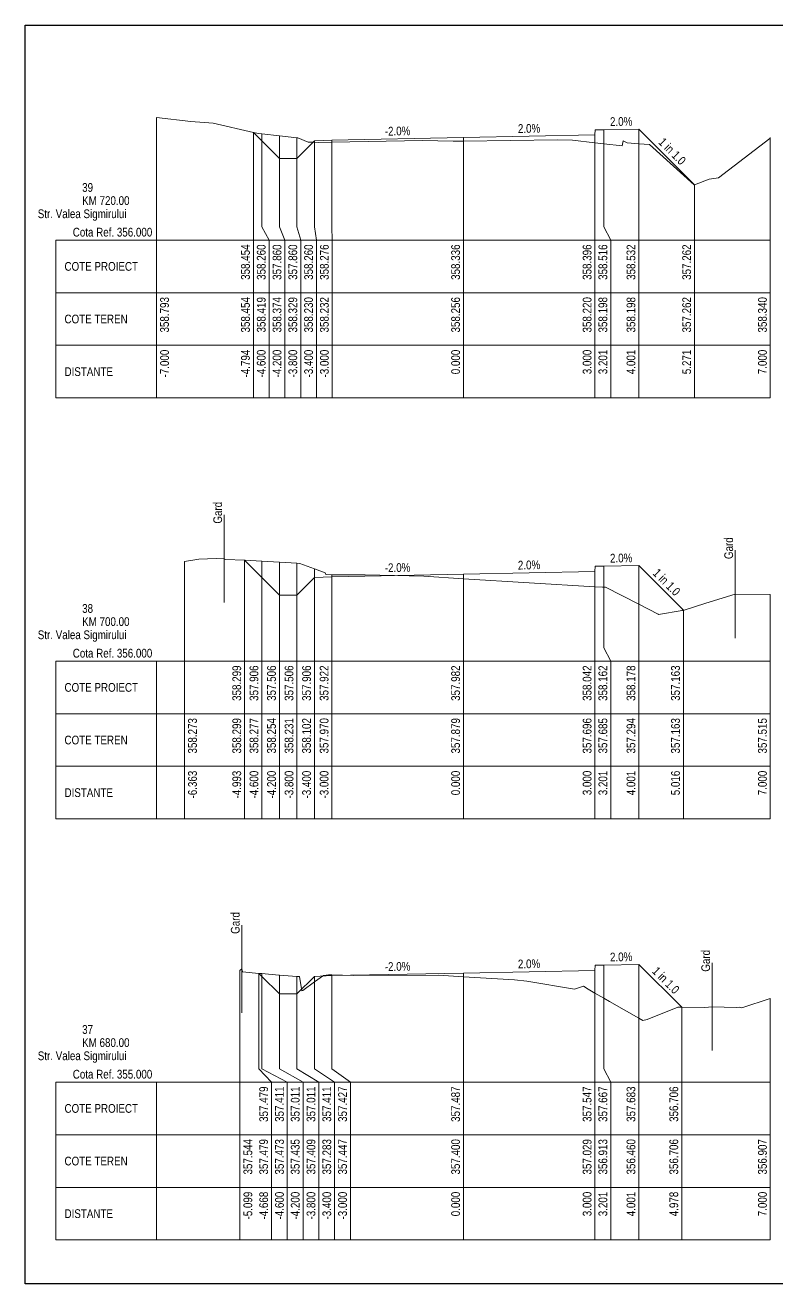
# Model space of a CAD drawing. Extents: x 1 to 634, y 0 to 594.
# Drawn here: x 350 to 367.15, y 0 to 28.7 of the extents above; entities that cross this region are included whole.
import ezdxf
from ezdxf.enums import TextEntityAlignment as Align

# ---------------------------------------------------------------- set-up
doc = ezdxf.new("R2010")
doc.units = 0
doc.header["$MEASUREMENT"] = 0
doc.layers.add('ARD-No Plot', color=1, linetype='Continuous', lineweight=0, plot=False)
for name, color, linetype, lineweight in [('Cartus', 7, 'Continuous', 0), ('DESIGN-TEXT', 7, 'Continuous', 0), ('EXISTING-TEXT', 7, 'Continuous', 0), ('LINES', 7, 'Continuous', 0), ('Text', 7, 'Continuous', 0), ('X-RL', 7, 'Continuous', 0), ('XPLOT-DESIGN', 5, 'Continuous', 0), ('XPLOT-EXISTING', 3, 'Continuous', 0), ('XPLOT-GRADE', 7, 'Continuous', 0), ('XPLOT-KM', 7, 'Continuous', 0), ('XPLOT-TITLE', 7, 'Continuous', 0)]:
    doc.layers.add(name, color=color, linetype=linetype, lineweight=lineweight)
doc.styles.add('$7$$0$Arial', font='arial.ttf', dxfattribs={"width": 0.8})

# ---------------------------------------------------------------- blocks, each defined once
blk = doc.blocks.new('$6$$0$A3_TRANSV_ALIN_TIRENA')
at = {"layer": ''}
blk.add_lwpolyline([(0, 0), (0, 287), (345, 287), (345, 0)], close=True, dxfattribs=at)

msp = doc.modelspace()

# ---------------------------------------------------------------- linework, layer by layer
at = {"layer": 'LINES'}
for p, q in [((353, 24.1), (353, 26.593)), ((353, 24.1), (353, 26.593)), ((355.206, 24.1), (355.206, 26.254)), ((355.206, 24.1), (355.206, 26.254)), ((355.206, 24.1), (355.206, 26.254)), ((355.4, 24.1), (355.4, 26.219)), ((355.4, 24.1), (355.4, 26.219)), ((355.4, 24.1), (355.4, 26.219)), ((355.8, 24.1), (355.8, 26.174)), ((355.8, 24.1), (355.8, 26.174)), ((355.8, 24.1), (355.8, 26.174)), ((356.2, 24.1), (356.2, 26.129)), ((356.2, 24.1), (356.2, 26.129)), ((356.2, 24.1), (356.2, 26.129)), ((360, 24.1), (360, 26.136)), ((360, 24.1), (360, 26.136)), ((360, 24.1), (360, 26.136)), ((363, 24.1), (363, 26.196)), ((363, 24.1), (363, 26.196)), ((363, 24.1), (363, 26.196)), ((363.201, 24.1), (363.201, 26.316)), ((363.201, 24.1), (363.201, 26.316)), ((363.201, 24.1), (363.201, 26.316)), ((364.001, 24.1), (364.001, 26.332)), ((364.001, 24.1), (364.001, 26.332)), ((364.001, 24.1), (364.001, 26.332)), ((367, 24.1), (367, 26.14)), ((367, 24.1), (367, 26.14)), ((356.6, 24.1), (356.6, 26.06)), ((356.6, 24.1), (356.6, 26.06)), ((356.6, 24.1), (356.6, 26.06)), ((357, 24.1), (357, 26.076)), ((357, 24.1), (357, 26.076)), ((357, 24.1), (357, 26.076)), ((365.271, 24.1), (365.271, 25.062)), ((365.271, 24.1), (365.271, 25.062)), ((365.271, 24.1), (365.271, 25.062)), ((353, 23.8), (353, 24.1)), ((353, 23.8), (353, 24.1)), ((355.206, 23.8), (355.206, 24.1)), ((355.206, 23.8), (355.206, 24.1)), ((355.206, 23.8), (355.206, 24.1)), ((355.566, 23.8), (355.4, 24.1)), ((355.566, 23.8), (355.4, 24.1)), ((355.566, 23.8), (355.4, 24.1)), ((355.926, 23.8), (355.8, 24.1)), ((355.926, 23.8), (355.8, 24.1)), ((355.926, 23.8), (355.8, 24.1)), ((356.286, 23.8), (356.2, 24.1)), ((356.286, 23.8), (356.2, 24.1)), ((356.286, 23.8), (356.2, 24.1)), ((356.646, 23.8), (356.6, 24.1)), ((356.646, 23.8), (356.6, 24.1)), ((356.646, 23.8), (356.6, 24.1)), ((357.006, 23.8), (357, 24.1)), ((357.006, 23.8), (357, 24.1)), ((357.006, 23.8), (357, 24.1)), ((360, 23.8), (360, 24.1)), ((360, 23.8), (360, 24.1)), ((360, 23.8), (360, 24.1)), ((363, 23.8), (363, 24.1)), ((363, 23.8), (363, 24.1)), ((363, 23.8), (363, 24.1)), ((363.36, 23.8), (363.201, 24.1)), ((363.36, 23.8), (363.201, 24.1)), ((363.36, 23.8), (363.201, 24.1)), ((364.001, 23.8), (364.001, 24.1)), ((364.001, 23.8), (364.001, 24.1)), ((364.001, 23.8), (364.001, 24.1)), ((365.271, 23.8), (365.271, 24.1)), ((365.271, 23.8), (365.271, 24.1)), ((365.271, 23.8), (365.271, 24.1)), ((367, 23.8), (367, 24.1)), ((367, 23.8), (367, 24.1)), ((350.698, 22.6), (350.698, 23.8)), ((350.698, 23.8), (353, 23.8)), ((353, 20.2), (353, 23.8)), ((353, 20.2), (353, 23.8)), ((353, 20.2), (353, 23.8)), ((353, 23.8), (367, 23.8)), ((355.206, 20.2), (355.206, 23.8)), ((355.206, 20.2), (355.206, 23.8)), ((355.206, 20.2), (355.206, 23.8)), ((355.566, 20.2), (355.566, 23.8)), ((355.566, 20.2), (355.566, 23.8)), ((355.566, 20.2), (355.566, 23.8)), ((355.926, 20.2), (355.926, 23.8)), ((355.926, 20.2), (355.926, 23.8)), ((355.926, 20.2), (355.926, 23.8)), ((356.286, 20.2), (356.286, 23.8)), ((356.286, 20.2), (356.286, 23.8)), ((356.286, 20.2), (356.286, 23.8)), ((356.646, 20.2), (356.646, 23.8)), ((356.646, 20.2), (356.646, 23.8)), ((356.646, 20.2), (356.646, 23.8)), ((357.006, 20.2), (357.006, 23.8)), ((357.006, 20.2), (357.006, 23.8)), ((357.006, 20.2), (357.006, 23.8)), ((360, 20.2), (360, 23.8)), ((360, 20.2), (360, 23.8)), ((360, 20.2), (360, 23.8)), ((363, 20.2), (363, 23.8)), ((363, 20.2), (363, 23.8)), ((363, 20.2), (363, 23.8)), ((363.36, 20.2), (363.36, 23.8)), ((363.36, 20.2), (363.36, 23.8)), ((363.36, 20.2), (363.36, 23.8)), ((364.001, 20.2), (364.001, 23.8)), ((364.001, 20.2), (364.001, 23.8)), ((364.001, 20.2), (364.001, 23.8)), ((365.271, 20.2), (365.271, 23.8)), ((365.271, 20.2), (365.271, 23.8)), ((365.271, 20.2), (365.271, 23.8)), ((367, 20.2), (367, 23.8)), ((367, 20.2), (367, 23.8)), ((367, 20.2), (367, 23.8)), ((350.698, 21.4), (350.698, 22.6)), ((350.698, 22.6), (353, 22.6)), ((353, 22.6), (350.698, 22.6)), ((353, 22.6), (367, 22.6)), ((350.698, 20.2), (350.698, 21.4)), ((350.698, 21.4), (353, 21.4)), ((353, 21.4), (350.698, 21.4)), ((353, 21.4), (367, 21.4)), ((353, 20.2), (350.698, 20.2)), ((353, 20.2), (367, 20.2)), ((354.542, 17.534), (354.542, 15.534)), ((366.2, 16.726), (366.2, 14.726)), ((353.637, 14.5), (353.637, 16.473)), ((353.637, 14.5), (353.637, 16.473)), ((355.007, 14.5), (355.007, 16.499)), ((355.007, 14.5), (355.007, 16.499)), ((355.007, 14.5), (355.007, 16.499)), ((355.4, 14.5), (355.4, 16.477)), ((355.4, 14.5), (355.4, 16.477)), ((355.4, 14.5), (355.4, 16.477)), ((355.8, 14.5), (355.8, 16.454)), ((355.8, 14.5), (355.8, 16.454)), ((355.8, 14.5), (355.8, 16.454)), ((356.2, 14.5), (356.2, 16.431)), ((356.2, 14.5), (356.2, 16.431)), ((356.2, 14.5), (356.2, 16.431)), ((363.201, 14.5), (363.201, 16.362)), ((363.201, 14.5), (363.201, 16.362)), ((363.201, 14.5), (363.201, 16.362)), ((364.001, 14.5), (364.001, 16.378)), ((364.001, 14.5), (364.001, 16.378)), ((364.001, 14.5), (364.001, 16.378)), ((356.6, 14.5), (356.6, 16.302)), ((356.6, 14.5), (356.6, 16.302)), ((356.6, 14.5), (356.6, 16.302)), ((357, 14.5), (357, 16.17)), ((357, 14.5), (357, 16.17)), ((357, 14.5), (357, 16.17)), ((360, 14.5), (360, 16.182)), ((360, 14.5), (360, 16.182)), ((360, 14.5), (360, 16.182)), ((363, 14.5), (363, 16.242)), ((363, 14.5), (363, 16.242)), ((363, 14.5), (363, 16.242)), ((367, 14.5), (367, 15.715)), ((367, 14.5), (367, 15.715)), ((365.016, 14.5), (365.016, 15.363)), ((365.016, 14.5), (365.016, 15.363)), ((365.016, 14.5), (365.016, 15.363)), ((353.637, 14.2), (353.637, 14.5)), ((353.637, 14.2), (353.637, 14.5)), ((355.007, 14.2), (355.007, 14.5)), ((355.007, 14.2), (355.007, 14.5)), ((355.007, 14.2), (355.007, 14.5)), ((355.4, 14.2), (355.4, 14.5)), ((355.4, 14.2), (355.4, 14.5)), ((355.4, 14.2), (355.4, 14.5)), ((355.8, 14.2), (355.8, 14.5)), ((355.8, 14.2), (355.8, 14.5)), ((355.8, 14.2), (355.8, 14.5)), ((356.2, 14.2), (356.2, 14.5)), ((356.2, 14.2), (356.2, 14.5)), ((356.2, 14.2), (356.2, 14.5)), ((356.6, 14.2), (356.6, 14.5)), ((356.6, 14.2), (356.6, 14.5)), ((356.6, 14.2), (356.6, 14.5)), ((357, 14.2), (357, 14.5)), ((357, 14.2), (357, 14.5)), ((357, 14.2), (357, 14.5)), ((360, 14.2), (360, 14.5)), ((360, 14.2), (360, 14.5)), ((360, 14.2), (360, 14.5)), ((363, 14.2), (363, 14.5)), ((363, 14.2), (363, 14.5)), ((363, 14.2), (363, 14.5)), ((363.36, 14.2), (363.201, 14.5)), ((363.36, 14.2), (363.201, 14.5)), ((363.36, 14.2), (363.201, 14.5)), ((364.001, 14.2), (364.001, 14.5)), ((364.001, 14.2), (364.001, 14.5)), ((364.001, 14.2), (364.001, 14.5)), ((365.016, 14.2), (365.016, 14.5)), ((365.016, 14.2), (365.016, 14.5)), ((365.016, 14.2), (365.016, 14.5)), ((367, 14.2), (367, 14.5)), ((367, 14.2), (367, 14.5)), ((350.698, 13), (350.698, 14.2)), ((350.698, 14.2), (353, 14.2)), ((353, 10.6), (353, 14.2)), ((353, 14.2), (367, 14.2)), ((353.637, 10.6), (353.637, 14.2)), ((353.637, 10.6), (353.637, 14.2)), ((355.007, 10.6), (355.007, 14.2)), ((355.007, 10.6), (355.007, 14.2)), ((355.007, 10.6), (355.007, 14.2)), ((355.4, 10.6), (355.4, 14.2)), ((355.4, 10.6), (355.4, 14.2)), ((355.4, 10.6), (355.4, 14.2)), ((355.8, 10.6), (355.8, 14.2)), ((355.8, 10.6), (355.8, 14.2)), ((355.8, 10.6), (355.8, 14.2)), ((356.2, 10.6), (356.2, 14.2)), ((356.2, 10.6), (356.2, 14.2)), ((356.2, 10.6), (356.2, 14.2)), ((356.6, 10.6), (356.6, 14.2)), ((356.6, 10.6), (356.6, 14.2)), ((356.6, 10.6), (356.6, 14.2)), ((357, 10.6), (357, 14.2)), ((357, 10.6), (357, 14.2)), ((357, 10.6), (357, 14.2)), ((360, 10.6), (360, 14.2)), ((360, 10.6), (360, 14.2)), ((360, 10.6), (360, 14.2)), ((363, 10.6), (363, 14.2)), ((363, 10.6), (363, 14.2)), ((363, 10.6), (363, 14.2)), ((363.36, 10.6), (363.36, 14.2)), ((363.36, 10.6), (363.36, 14.2)), ((363.36, 10.6), (363.36, 14.2)), ((364.001, 10.6), (364.001, 14.2)), ((364.001, 10.6), (364.001, 14.2)), ((364.001, 10.6), (364.001, 14.2)), ((365.016, 10.6), (365.016, 14.2)), ((365.016, 10.6), (365.016, 14.2)), ((365.016, 10.6), (365.016, 14.2)), ((367, 10.6), (367, 14.2)), ((367, 10.6), (367, 14.2)), ((367, 10.6), (367, 14.2)), ((350.698, 11.8), (350.698, 13)), ((350.698, 13), (353, 13)), ((353, 13), (350.698, 13)), ((353, 13), (367, 13)), ((350.698, 10.6), (350.698, 11.8)), ((350.698, 11.8), (353, 11.8)), ((353, 11.8), (350.698, 11.8)), ((353, 11.8), (367, 11.8)), ((353, 10.6), (350.698, 10.6)), ((353, 10.6), (367, 10.6)), ((354.943, 8.18), (354.943, 6.18)), ((363.201, 4.9), (363.201, 7.267)), ((363.201, 4.9), (363.201, 7.267)), ((363.201, 4.9), (363.201, 7.267)), ((364.001, 4.9), (364.001, 7.283)), ((364.001, 4.9), (364.001, 7.283)), ((364.001, 4.9), (364.001, 7.283)), ((365.675, 7.317), (365.675, 5.317)), ((354.901, 4.9), (354.901, 7.144)), ((354.901, 4.9), (354.901, 7.144)), ((355.332, 4.9), (355.332, 7.079)), ((355.332, 4.9), (355.332, 7.079)), ((355.332, 4.9), (355.332, 7.079)), ((355.4, 4.9), (355.4, 7.073)), ((355.4, 4.9), (355.4, 7.073)), ((355.4, 4.9), (355.4, 7.073)), ((355.8, 4.9), (355.8, 7.035)), ((355.8, 4.9), (355.8, 7.035)), ((355.8, 4.9), (355.8, 7.035)), ((356.2, 4.9), (356.2, 7.009)), ((356.2, 4.9), (356.2, 7.009)), ((356.2, 4.9), (356.2, 7.009)), ((356.6, 4.9), (356.6, 7.011)), ((356.6, 4.9), (356.6, 7.011)), ((356.6, 4.9), (356.6, 7.011)), ((357, 4.9), (357, 7.047)), ((357, 4.9), (357, 7.047)), ((357, 4.9), (357, 7.047)), ((360, 4.9), (360, 7.087)), ((360, 4.9), (360, 7.087)), ((360, 4.9), (360, 7.087)), ((363, 4.9), (363, 7.147)), ((363, 4.9), (363, 7.147)), ((363, 4.9), (363, 7.147)), ((367, 4.9), (367, 6.507)), ((367, 4.9), (367, 6.507)), ((364.978, 4.9), (364.978, 6.306)), ((364.978, 4.9), (364.978, 6.306)), ((364.978, 4.9), (364.978, 6.306)), ((354.901, 4.6), (354.901, 4.9)), ((354.901, 4.6), (354.901, 4.9)), ((355.621, 4.6), (355.332, 4.9)), ((355.621, 4.6), (355.332, 4.9)), ((355.621, 4.6), (355.332, 4.9)), ((355.981, 4.6), (355.4, 4.9)), ((355.981, 4.6), (355.4, 4.9)), ((355.981, 4.6), (355.4, 4.9)), ((356.341, 4.6), (355.8, 4.9)), ((356.341, 4.6), (355.8, 4.9)), ((356.341, 4.6), (355.8, 4.9)), ((356.701, 4.6), (356.2, 4.9)), ((356.701, 4.6), (356.2, 4.9)), ((356.701, 4.6), (356.2, 4.9)), ((357.061, 4.6), (356.6, 4.9)), ((357.061, 4.6), (356.6, 4.9)), ((357.061, 4.6), (356.6, 4.9)), ((357.421, 4.6), (357, 4.9)), ((357.421, 4.6), (357, 4.9)), ((357.421, 4.6), (357, 4.9)), ((360, 4.6), (360, 4.9)), ((360, 4.6), (360, 4.9)), ((360, 4.6), (360, 4.9)), ((363, 4.6), (363, 4.9)), ((363, 4.6), (363, 4.9)), ((363, 4.6), (363, 4.9)), ((363.36, 4.6), (363.201, 4.9)), ((363.36, 4.6), (363.201, 4.9)), ((363.36, 4.6), (363.201, 4.9)), ((364.001, 4.6), (364.001, 4.9)), ((364.001, 4.6), (364.001, 4.9)), ((364.001, 4.6), (364.001, 4.9)), ((364.978, 4.6), (364.978, 4.9)), ((364.978, 4.6), (364.978, 4.9)), ((364.978, 4.6), (364.978, 4.9)), ((367, 4.6), (367, 4.9)), ((367, 4.6), (367, 4.9)), ((350.698, 3.4), (350.698, 4.6)), ((350.698, 4.6), (353, 4.6)), ((353, 1), (353, 4.6)), ((353, 4.6), (367, 4.6)), ((354.901, 1), (354.901, 4.6)), ((354.901, 1), (354.901, 4.6)), ((355.621, 1), (355.621, 4.6)), ((355.621, 1), (355.621, 4.6)), ((355.621, 1), (355.621, 4.6)), ((355.981, 1), (355.981, 4.6)), ((355.981, 1), (355.981, 4.6)), ((355.981, 1), (355.981, 4.6)), ((356.341, 1), (356.341, 4.6)), ((356.341, 1), (356.341, 4.6)), ((356.341, 1), (356.341, 4.6)), ((356.701, 1), (356.701, 4.6)), ((356.701, 1), (356.701, 4.6)), ((356.701, 1), (356.701, 4.6)), ((357.061, 1), (357.061, 4.6)), ((357.061, 1), (357.061, 4.6)), ((357.061, 1), (357.061, 4.6)), ((357.421, 1), (357.421, 4.6)), ((357.421, 1), (357.421, 4.6)), ((357.421, 1), (357.421, 4.6)), ((360, 1), (360, 4.6)), ((360, 1), (360, 4.6)), ((360, 1), (360, 4.6)), ((363, 1), (363, 4.6)), ((363, 1), (363, 4.6)), ((363, 1), (363, 4.6)), ((363.36, 1), (363.36, 4.6)), ((363.36, 1), (363.36, 4.6)), ((363.36, 1), (363.36, 4.6)), ((364.001, 1), (364.001, 4.6)), ((364.001, 1), (364.001, 4.6)), ((364.001, 1), (364.001, 4.6)), ((364.978, 1), (364.978, 4.6)), ((364.978, 1), (364.978, 4.6)), ((364.978, 1), (364.978, 4.6)), ((367, 1), (367, 4.6)), ((367, 1), (367, 4.6)), ((367, 1), (367, 4.6)), ((350.698, 2.2), (350.698, 3.4)), ((350.698, 3.4), (353, 3.4)), ((353, 3.4), (350.698, 3.4)), ((353, 3.4), (367, 3.4)), ((350.698, 1), (350.698, 2.2)), ((350.698, 2.2), (353, 2.2)), ((353, 2.2), (350.698, 2.2)), ((353, 2.2), (367, 2.2)), ((353, 1), (350.698, 1)), ((353, 1), (367, 1))]:
    msp.add_line(p, q, dxfattribs=at)
at = {"layer": 'XPLOT-DESIGN'}
for p, q in [((355.206, 26.254), (355.4, 26.06)), ((357, 26.076), (360, 26.136)), ((360, 26.136), (363, 26.196)), ((363, 26.196), (363.001, 26.316)), ((363.001, 26.316), (363.201, 26.316)), ((363.201, 26.316), (364.001, 26.332)), ((364.001, 26.332), (365.271, 25.062)), ((355.4, 26.06), (355.8, 25.66)), ((356.2, 25.66), (356.6, 26.06)), ((356.6, 26.06), (357, 26.076)), ((355.8, 25.66), (356.2, 25.66)), ((355.007, 16.499), (355.4, 16.106)), ((363, 16.242), (363.001, 16.362)), ((363.001, 16.362), (363.201, 16.362)), ((363.201, 16.362), (364.001, 16.378)), ((364.001, 16.378), (365.016, 15.363)), ((355.4, 16.106), (355.8, 15.706)), ((356.2, 15.706), (356.6, 16.106)), ((356.6, 16.106), (357, 16.122)), ((357, 16.122), (360, 16.182)), ((360, 16.182), (363, 16.242)), ((355.8, 15.706), (356.2, 15.706)), ((363, 7.147), (363.001, 7.267)), ((363.001, 7.267), (363.201, 7.267)), ((363.201, 7.267), (364.001, 7.283)), ((364.001, 7.283), (364.978, 6.306)), ((355.332, 7.079), (355.4, 7.011)), ((355.4, 7.011), (355.8, 6.611)), ((356.2, 6.611), (356.6, 7.011)), ((356.6, 7.011), (357, 7.027)), ((357, 7.027), (360, 7.087)), ((360, 7.087), (363, 7.147)), ((355.8, 6.611), (356.2, 6.611))]:
    msp.add_line(p, q, dxfattribs=at)
at = {"layer": 'XPLOT-EXISTING'}
for p, q in [((353, 26.593), (353, 26.593)), ((353, 26.593), (353.78, 26.503)), ((353.78, 26.503), (354.29, 26.464)), ((354.29, 26.464), (355.206, 26.254)), ((355.206, 26.254), (355.324, 26.227)), ((355.324, 26.227), (355.4, 26.219)), ((355.4, 26.219), (355.8, 26.174)), ((355.8, 26.174), (356.2, 26.129)), ((356.2, 26.129), (356.22, 26.133)), ((356.2, 26.129), (356.2, 26.129)), ((356.22, 26.133), (356.457, 26.036)), ((366.991, 26.115), (367, 26.14)), ((356.457, 26.036), (356.6, 26.03)), ((356.6, 26.03), (356.692, 26.027)), ((356.692, 26.027), (357, 26.032)), ((357, 26.032), (359.068, 26.069)), ((359.068, 26.069), (359.417, 26.061)), ((359.417, 26.061), (359.761, 26.053)), ((359.761, 26.053), (360, 26.056)), ((360, 26.056), (362.144, 26.082)), ((360, 26.056), (360, 26.056)), ((362.144, 26.082), (362.484, 26.078)), ((362.484, 26.078), (363, 26.02)), ((363, 26.02), (363.201, 25.998)), ((363.201, 25.998), (363.62, 25.95)), ((363.62, 25.95), (363.642, 26.065)), ((363.642, 26.065), (363.731, 26.016)), ((363.731, 26.016), (364.001, 25.998)), ((364.001, 25.998), (364.243, 25.982)), ((364.243, 25.982), (365.262, 25.059)), ((365.821, 25.222), (366.991, 26.115)), ((365.262, 25.059), (365.271, 25.062)), ((365.271, 25.062), (365.607, 25.186)), ((365.607, 25.186), (365.821, 25.222)), ((353.637, 16.473), (353.966, 16.524)), ((353.966, 16.524), (354.356, 16.537)), ((354.356, 16.537), (354.542, 16.534)), ((354.542, 16.534), (354.573, 16.52)), ((354.573, 16.52), (355.007, 16.499)), ((355.007, 16.499), (355.023, 16.498)), ((355.023, 16.498), (355.4, 16.477)), ((355.4, 16.477), (355.8, 16.454)), ((355.8, 16.454), (356.2, 16.431)), ((356.2, 16.431), (356.265, 16.427)), ((356.265, 16.427), (356.6, 16.302)), ((356.6, 16.302), (356.843, 16.211)), ((356.843, 16.211), (356.856, 16.171)), ((356.856, 16.171), (357, 16.17)), ((357, 16.17), (357.755, 16.163)), ((357.755, 16.163), (358.423, 16.148)), ((358.423, 16.148), (359.096, 16.134)), ((359.096, 16.134), (360, 16.079)), ((360, 16.079), (360, 16.079)), ((360, 16.079), (363, 15.896)), ((363, 15.896), (363.17, 15.886)), ((363.17, 15.886), (363.201, 15.885)), ((363.201, 15.885), (363.242, 15.884)), ((363.242, 15.884), (364.001, 15.494)), ((365.032, 15.364), (365.526, 15.523)), ((365.526, 15.523), (366.2, 15.726)), ((366.2, 15.726), (367, 15.715)), ((367, 15.715), (367, 15.715)), ((364.001, 15.494), (364.439, 15.269)), ((364.439, 15.269), (364.448, 15.265)), ((364.448, 15.265), (364.451, 15.262)), ((364.451, 15.262), (364.452, 15.263)), ((364.452, 15.263), (364.986, 15.354)), ((364.986, 15.354), (364.999, 15.363)), ((364.999, 15.363), (365.016, 15.363)), ((365.016, 15.363), (365.032, 15.364)), ((354.901, 7.144), (354.943, 7.18)), ((354.943, 7.18), (354.962, 7.115)), ((354.962, 7.115), (355.332, 7.079)), ((355.332, 7.079), (355.4, 7.073)), ((355.4, 7.073), (355.785, 7.036)), ((355.785, 7.036), (355.8, 7.035)), ((355.8, 7.035), (356.2, 7.009)), ((356.2, 7.009), (356.261, 7.005)), ((356.261, 7.005), (356.312, 6.68)), ((356.6, 6.883), (356.804, 7.03)), ((356.804, 7.03), (356.917, 7.044)), ((356.917, 7.044), (356.946, 7.046)), ((356.946, 7.046), (356.983, 7.047)), ((356.983, 7.047), (357, 7.047)), ((357, 7.047), (357.487, 7.027)), ((357.487, 7.027), (359.43, 7.035)), ((359.43, 7.035), (360, 7)), ((360, 7), (360, 7)), ((360, 7), (361.167, 6.928)), ((361.167, 6.928), (361.447, 6.902)), ((361.447, 6.902), (362.532, 6.72)), ((356.312, 6.68), (356.336, 6.692)), ((356.336, 6.692), (356.6, 6.883)), ((362.532, 6.72), (362.735, 6.785)), ((362.735, 6.785), (362.847, 6.718)), ((362.847, 6.718), (363, 6.629)), ((363, 6.629), (363.201, 6.513)), ((363.201, 6.513), (363.328, 6.439)), ((363.328, 6.439), (364.001, 6.06)), ((365.509, 6.304), (365.675, 6.317)), ((365.675, 6.317), (366.222, 6.301)), ((366.351, 6.29), (367, 6.507)), ((367, 6.507), (367, 6.507)), ((364.001, 6.06), (364.095, 6.008)), ((364.191, 6.024), (364.889, 6.307)), ((364.889, 6.307), (364.978, 6.306)), ((364.978, 6.306), (365.509, 6.304)), ((366.222, 6.301), (366.303, 6.312)), ((366.303, 6.312), (366.351, 6.29)), ((364.095, 6.008), (364.191, 6.024))]:
    msp.add_line(p, q, dxfattribs=at)

# ---------------------------------------------------------------- block references
at = {"layer": 'Cartus', "xscale": 0.1, "yscale": 0.1, "zscale": 0.1}
msp.add_blockref('$6$$0$A3_TRANSV_ALIN_TIRENA', (350, 0), dxfattribs=at)

# ---------------------------------------------------------------- texts
at = {"layer": 'ARD-No Plot', "style": '$7$$0$Arial', "width": 0.8}
for p in [(351.3, 24.3), (351.3, 14.7), (351.3, 5.1)]:
    msp.add_text('Str. Valea Sigmirului', height=0.2, dxfattribs=at).set_placement(p, align=Align.CENTER)
at = {"layer": 'DESIGN-TEXT', "style": '$7$$0$Arial', "width": 0.8}
for s, p in [('358.454', (355.126, 23.7)), ('358.260', (355.486, 23.7)), ('357.860', (355.846, 23.7)), ('357.860', (356.206, 23.7)), ('358.260', (356.566, 23.7)), ('358.276', (356.926, 23.7)), ('358.336', (359.92, 23.7)), ('358.396', (362.92, 23.7)), ('358.516', (363.28, 23.7)), ('358.532', (363.921, 23.7)), ('357.262', (365.191, 23.7)), ('358.299', (354.927, 14.1)), ('357.906', (355.32, 14.1)), ('357.506', (355.72, 14.1)), ('357.506', (356.12, 14.1)), ('357.906', (356.52, 14.1)), ('357.922', (356.92, 14.1)), ('357.982', (359.92, 14.1)), ('358.042', (362.92, 14.1)), ('358.162', (363.28, 14.1)), ('358.178', (363.921, 14.1)), ('357.163', (364.936, 14.1)), ('357.479', (355.541, 4.5)), ('357.411', (355.901, 4.5)), ('357.011', (356.261, 4.5)), ('357.011', (356.621, 4.5)), ('357.411', (356.981, 4.5)), ('357.427', (357.341, 4.5)), ('357.487', (359.92, 4.5)), ('357.547', (362.92, 4.5)), ('357.667', (363.28, 4.5)), ('357.683', (363.921, 4.5)), ('356.706', (364.898, 4.5))]:
    msp.add_text(s, height=0.2, rotation=90, dxfattribs=at).set_placement(p, align=Align.RIGHT)
at = {"layer": 'EXISTING-TEXT', "style": '$7$$0$Arial', "width": 0.8}
for s, p in [('358.793', (353.28, 22.5)), ('358.793', (353.28, 22.5)), ('358.454', (355.126, 22.5)), ('358.419', (355.486, 22.5)), ('358.374', (355.846, 22.5)), ('358.329', (356.206, 22.5)), ('358.329', (356.206, 22.5)), ('358.230', (356.566, 22.5)), ('358.232', (356.926, 22.5)), ('358.256', (359.92, 22.5)), ('358.256', (359.92, 22.5)), ('358.220', (362.92, 22.5)), ('358.198', (363.28, 22.5)), ('358.198', (363.921, 22.5)), ('357.262', (365.191, 22.5)), ('358.340', (366.92, 22.5)), ('358.273', (353.917, 12.9)), ('358.299', (354.927, 12.9)), ('358.277', (355.32, 12.9)), ('358.254', (355.72, 12.9)), ('358.231', (356.12, 12.9)), ('358.102', (356.52, 12.9)), ('357.970', (356.92, 12.9)), ('357.879', (359.92, 12.9)), ('357.879', (359.92, 12.9)), ('357.696', (362.92, 12.9)), ('357.685', (363.28, 12.9)), ('357.294', (363.921, 12.9)), ('357.163', (364.936, 12.9)), ('357.515', (366.92, 12.9)), ('357.515', (366.92, 12.9)), ('357.544', (355.181, 3.3)), ('357.479', (355.541, 3.3)), ('357.473', (355.901, 3.3)), ('357.435', (356.261, 3.3)), ('357.409', (356.621, 3.3)), ('357.283', (356.981, 3.3)), ('357.447', (357.341, 3.3)), ('357.400', (359.92, 3.3)), ('357.400', (359.92, 3.3)), ('357.029', (362.92, 3.3)), ('356.913', (363.28, 3.3)), ('356.460', (363.921, 3.3)), ('356.706', (364.898, 3.3)), ('356.907', (366.92, 3.3)), ('356.907', (366.92, 3.3))]:
    msp.add_text(s, height=0.2, rotation=90, dxfattribs=at).set_placement(p, align=Align.RIGHT)
at = {"layer": 'Text', "style": '$7$$0$Arial', "width": 0.8}
for s, p in [('-7.000', (353.28, 21.3)), ('-7.000', (353.28, 21.3)), ('-4.794', (355.126, 21.3)), ('-4.794', (355.126, 21.3)), ('-4.794', (355.126, 21.3)), ('-4.600', (355.486, 21.3)), ('-4.600', (355.486, 21.3)), ('-4.600', (355.486, 21.3)), ('-4.200', (355.846, 21.3)), ('-4.200', (355.846, 21.3)), ('-4.200', (355.846, 21.3)), ('-3.800', (356.206, 21.3)), ('-3.800', (356.206, 21.3)), ('-3.800', (356.206, 21.3)), ('-3.400', (356.566, 21.3)), ('-3.400', (356.566, 21.3)), ('-3.400', (356.566, 21.3)), ('-3.000', (356.926, 21.3)), ('-3.000', (356.926, 21.3)), ('-3.000', (356.926, 21.3)), ('0.000', (359.92, 21.3)), ('0.000', (359.92, 21.3)), ('0.000', (359.92, 21.3)), ('3.000', (362.92, 21.3)), ('3.000', (362.92, 21.3)), ('3.000', (362.92, 21.3)), ('3.201', (363.28, 21.3)), ('3.201', (363.28, 21.3)), ('3.201', (363.28, 21.3)), ('4.001', (363.921, 21.3)), ('4.001', (363.921, 21.3)), ('4.001', (363.921, 21.3)), ('5.271', (365.191, 21.3)), ('5.271', (365.191, 21.3)), ('5.271', (365.191, 21.3)), ('7.000', (366.92, 21.3)), ('7.000', (366.92, 21.3)), ('-6.363', (353.917, 11.7)), ('-6.363', (353.917, 11.7)), ('-4.993', (354.927, 11.7)), ('-4.993', (354.927, 11.7)), ('-4.993', (354.927, 11.7)), ('-4.600', (355.32, 11.7)), ('-4.600', (355.32, 11.7)), ('-4.600', (355.32, 11.7)), ('-4.200', (355.72, 11.7)), ('-4.200', (355.72, 11.7)), ('-4.200', (355.72, 11.7)), ('-3.800', (356.12, 11.7)), ('-3.800', (356.12, 11.7)), ('-3.800', (356.12, 11.7)), ('-3.400', (356.52, 11.7)), ('-3.400', (356.52, 11.7)), ('-3.400', (356.52, 11.7)), ('-3.000', (356.92, 11.7)), ('-3.000', (356.92, 11.7)), ('-3.000', (356.92, 11.7)), ('0.000', (359.92, 11.7)), ('0.000', (359.92, 11.7)), ('0.000', (359.92, 11.7)), ('3.000', (362.92, 11.7)), ('3.000', (362.92, 11.7)), ('3.000', (362.92, 11.7)), ('3.201', (363.28, 11.7)), ('3.201', (363.28, 11.7)), ('3.201', (363.28, 11.7)), ('4.001', (363.921, 11.7)), ('4.001', (363.921, 11.7)), ('4.001', (363.921, 11.7)), ('5.016', (364.936, 11.7)), ('5.016', (364.936, 11.7)), ('5.016', (364.936, 11.7)), ('7.000', (366.92, 11.7)), ('7.000', (366.92, 11.7)), ('-5.099', (355.181, 2.1)), ('-5.099', (355.181, 2.1)), ('-4.668', (355.541, 2.1)), ('-4.668', (355.541, 2.1)), ('-4.668', (355.541, 2.1)), ('-4.600', (355.901, 2.1)), ('-4.600', (355.901, 2.1)), ('-4.600', (355.901, 2.1)), ('-4.200', (356.261, 2.1)), ('-4.200', (356.261, 2.1)), ('-4.200', (356.261, 2.1)), ('-3.800', (356.621, 2.1)), ('-3.800', (356.621, 2.1)), ('-3.800', (356.621, 2.1)), ('-3.400', (356.981, 2.1)), ('-3.400', (356.981, 2.1)), ('-3.400', (356.981, 2.1)), ('-3.000', (357.341, 2.1)), ('-3.000', (357.341, 2.1)), ('-3.000', (357.341, 2.1)), ('0.000', (359.92, 2.1)), ('0.000', (359.92, 2.1)), ('0.000', (359.92, 2.1)), ('3.000', (362.92, 2.1)), ('3.000', (362.92, 2.1)), ('3.000', (362.92, 2.1)), ('3.201', (363.28, 2.1)), ('3.201', (363.28, 2.1)), ('3.201', (363.28, 2.1)), ('4.001', (363.921, 2.1)), ('4.001', (363.921, 2.1)), ('4.001', (363.921, 2.1)), ('4.978', (364.898, 2.1)), ('4.978', (364.898, 2.1)), ('4.978', (364.898, 2.1)), ('7.000', (366.92, 2.1)), ('7.000', (366.92, 2.1))]:
    msp.add_text(s, height=0.2, rotation=90, dxfattribs=at).set_placement(p, align=Align.RIGHT)
for p in [(354.492, 17.334), (366.15, 16.526), (354.893, 7.98), (365.625, 7.117)]:
    msp.add_text('Gard', height=0.2, rotation=90, dxfattribs=at).set_placement(p)
at = {"layer": 'X-RL', "style": '$7$$0$Arial', "width": 0.8}
for s, p in [('Cota Ref. 356.000', (352.9, 23.88)), ('Cota Ref. 356.000', (352.9, 14.28)), ('Cota Ref. 355.000', (352.9, 4.68))]:
    msp.add_text(s, height=0.2, dxfattribs=at).set_placement(p, align=Align.RIGHT)
at = {"layer": 'XPLOT-GRADE', "style": '$7$$0$Arial', "width": 0.8}
for s, rotation, p in [('2.0%', 1.1458, (361.498, 26.246)), ('2.0%', 1.1458, (363.599, 26.404)), ('-2.0%', 1.1458, (358.498, 26.186)), ('1 in 1.0', 315, (364.693, 25.754)), ('2.0%', 1.1458, (363.599, 16.45)), ('-2.0%', 1.1458, (358.498, 16.232)), ('2.0%', 1.1458, (361.498, 16.292)), ('1 in 1.0', 315, (364.565, 15.928)), ('2.0%', 1.1458, (363.599, 7.355)), ('-2.0%', 1.1458, (358.498, 7.137)), ('2.0%', 1.1458, (361.498, 7.197)), ('1 in 1.0', 315, (364.546, 6.851))]:
    msp.add_text(s, height=0.2, rotation=rotation, dxfattribs=at).set_placement(p, align=Align.CENTER)
at = {"layer": 'XPLOT-KM', "style": '$7$$0$Arial', "width": 0.8}
for s, p in [('39', (351.3, 24.9)), ('KM 720.00', (351.3, 24.6)), ('38', (351.3, 15.3)), ('KM 700.00', (351.3, 15)), ('37', (351.3, 5.7)), ('KM 680.00', (351.3, 5.4))]:
    msp.add_text(s, height=0.2, dxfattribs=at).set_placement(p)
at = {"layer": 'XPLOT-TITLE', "style": '$7$$0$Arial', "width": 0.8}
for s, p in [('COTE PROIECT', (350.898, 23.1)), ('COTE TEREN', (350.898, 21.9)), ('DISTANTE', (350.898, 20.7)), ('COTE PROIECT', (350.898, 13.5)), ('COTE TEREN', (350.898, 12.3)), ('DISTANTE', (350.898, 11.1)), ('COTE PROIECT', (350.898, 3.9)), ('COTE TEREN', (350.898, 2.7)), ('DISTANTE', (350.898, 1.5))]:
    msp.add_text(s, height=0.2, dxfattribs=at).set_placement(p)

doc.saveas('drawing.dxf')
